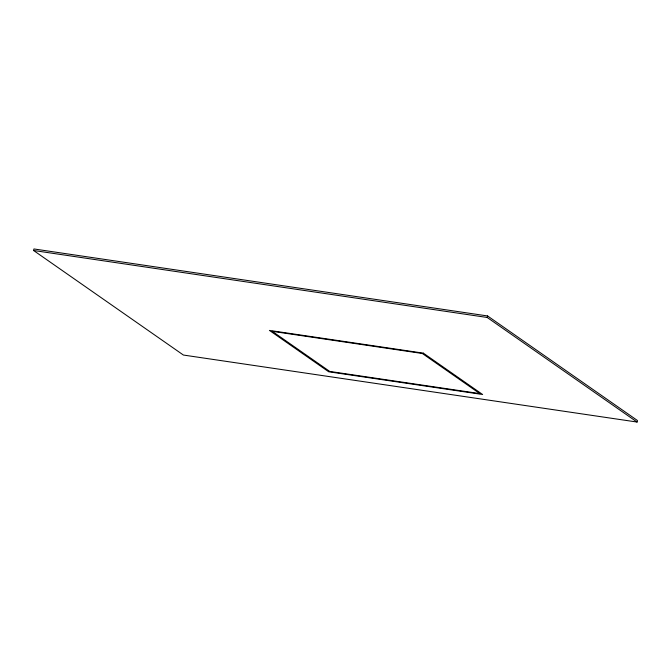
<?xml version="1.0" encoding="UTF-8"?>
<svg xmlns="http://www.w3.org/2000/svg" width="671" height="671" viewBox="0 0 671 671"><rect width="100%" height="100%" fill="white"/><g stroke="black" fill="none" stroke-linecap="round" stroke-linejoin="round"><path stroke-width="1.01" d="M33.55 250.484L33.936 248.958L487.599 315.957L637.45 420.516L637.064 422.042L183.401 355.043L33.55 250.484L487.213 317.475L637.064 422.042M487.213 317.475L487.599 315.957M423.359 353.147L269.44 330.417L328.715 371.776L482.625 394.506L423.359 353.147M422.344 353.491L272.25 331.323L329.729 371.432L479.824 393.6L422.344 353.491"/></g></svg>
